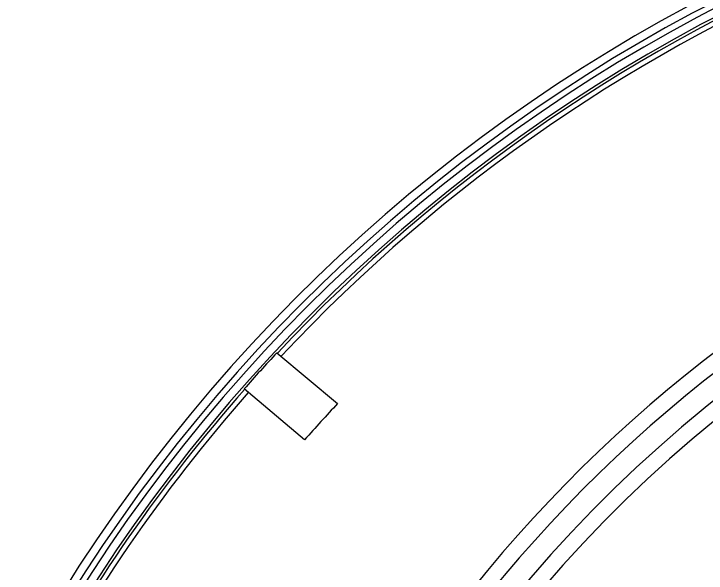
# Model space of a CAD drawing. Header units: millimetres. Extents: x -1286 to 291, y 5350 to 5880.
# Drawn here: x -314.63 to -271.99, y 5736.21 to 5770.67 of the extents above; entities that cross this region are included whole.
import ezdxf

# ---------------------------------------------------------------- set-up
doc = ezdxf.new("R2010")
doc.units = ezdxf.units.MM
doc.layers.add('粗实线层', color=7, linetype='Continuous', lineweight=35)

msp = doc.modelspace()

# ---------------------------------------------------------------- linework, layer by layer
at = {"layer": '粗实线层', "lineweight": 25}
for p, q in [((-298.423, 5749.787), (-294.688, 5746.653)), ((-296.719, 5744.421), (-300.45, 5747.552))]:
    msp.add_line(p, q, dxfattribs=at)
for centre, radius, start, end in [((-224.702, 5680.9), 102.402, 14.30847, 151.42209), ((-224.702, 5680.9), 101.899, 14.30847, 151.42209), ((-224.702, 5680.9), 101.532, 14.36134, 151.30913), ((-224.702, 5680.9), 101.03, 14.36134, 151.30913), ((-224.702, 5680.9), 100.859, 87.43002, 136.94031), ((-224.702, 5680.9), 100.558, 87.42232, 136.93114), ((-218.672, 5680.9), 86.816, 91.13097, 151.7908), ((-218.672, 5680.9), 85.826, 91.13097, 152.64721), ((-218.672, 5680.9), 84.503, 92.75328, 175.77764), ((-218.672, 5680.9), 83.513, 92.75328, 175.7588), ((-224.702, 5680.9), 100.897, 136.94145, 138.65489), ((-224.702, 5680.9), 100.558, 138.65035, 152.3759), ((-224.702, 5680.9), 100.859, 138.65438, 151.77588), ((-224.702, 5680.9), 96.028, 136.78622, 138.58668), ((-251.837, 5717.08), 23.42, 90, 295), ((-251.837, 5717.08), 23.271, 90, 295), ((-251.837, 5717.08), 22.691, 90, 295), ((-251.837, 5717.08), 21.678, 90, 295), ((-251.837, 5717.08), 21.5, 90, 295)]:
    msp.add_arc(centre, radius, start, end, dxfattribs=at)

doc.saveas('drawing.dxf')
